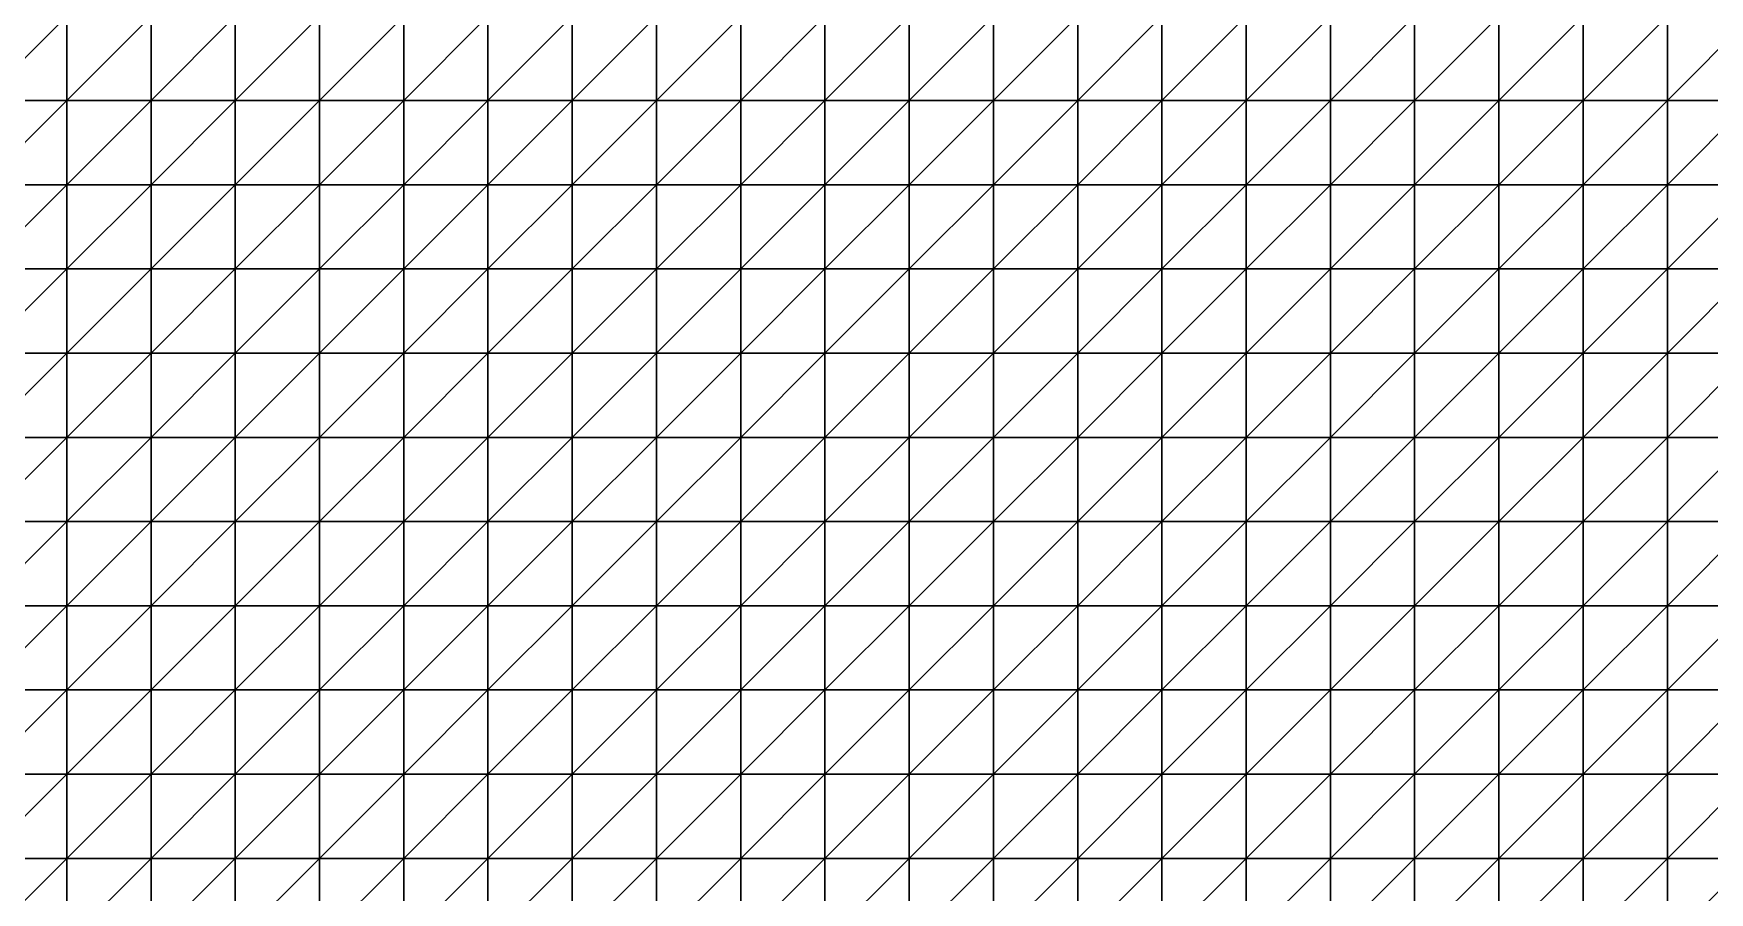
# Model space of a CAD drawing. Header units: metres. Extents: x 351000 to 353000, y 7455000 to 7457000.
# Drawn here: x 351490.1 to 351987.5, y 7456489.9 to 7456744.9 of the extents above; entities that cross this region are included whole.
import ezdxf

# ---------------------------------------------------------------- set-up
doc = ezdxf.new("R2010")
doc.units = ezdxf.units.M

msp = doc.modelspace()

# ---------------------------------------------------------------- linework, layer by layer
at = {"layer": 'BASE_OF_LEACHED_CAP_BOLC'}
for points in [[(351475, 7456725, 1184.37), (351500, 7456725, 1185.07), (351500, 7456750, 1182.78)], [(351475, 7456725, 1184.37), (351500, 7456750, 1182.78), (351475, 7456750, 1183.01)], [(351500, 7456725, 1185.07), (351525, 7456725, 1185.3), (351525, 7456750, 1182.12)], [(351500, 7456725, 1185.07), (351525, 7456750, 1182.12), (351500, 7456750, 1182.78)], [(351525, 7456725, 1185.3), (351550, 7456725, 1185.13), (351550, 7456750, 1181.15)], [(351525, 7456725, 1185.3), (351550, 7456750, 1181.15), (351525, 7456750, 1182.12)], [(351550, 7456725, 1185.13), (351575, 7456725, 1184.68), (351575, 7456750, 1180.03)], [(351550, 7456725, 1185.13), (351575, 7456750, 1180.03), (351550, 7456750, 1181.15)], [(351575, 7456725, 1184.68), (351600, 7456725, 1184.11), (351600, 7456750, 1178.96)], [(351575, 7456725, 1184.68), (351600, 7456750, 1178.96), (351575, 7456750, 1180.03)], [(351600, 7456725, 1184.11), (351625, 7456725, 1183.6), (351625, 7456750, 1178.11)], [(351600, 7456725, 1184.11), (351625, 7456750, 1178.11), (351600, 7456750, 1178.96)], [(351625, 7456725, 1183.6), (351650, 7456725, 1183.36), (351650, 7456750, 1177.69)], [(351625, 7456725, 1183.6), (351650, 7456750, 1177.69), (351625, 7456750, 1178.11)], [(351650, 7456725, 1183.36), (351675, 7456725, 1183.6), (351675, 7456750, 1177.92)], [(351650, 7456725, 1183.36), (351675, 7456750, 1177.92), (351650, 7456750, 1177.69)], [(351675, 7456725, 1183.6), (351700, 7456725, 1184.59), (351700, 7456750, 1179)], [(351675, 7456725, 1183.6), (351700, 7456750, 1179), (351675, 7456750, 1177.92)], [(351700, 7456725, 1184.59), (351725, 7456725, 1186.55), (351725, 7456750, 1181.16)], [(351700, 7456725, 1184.59), (351725, 7456750, 1181.16), (351700, 7456750, 1179)], [(351725, 7456725, 1186.55), (351750, 7456725, 1189.66), (351750, 7456750, 1184.53)], [(351725, 7456725, 1186.55), (351750, 7456750, 1184.53), (351725, 7456750, 1181.16)], [(351750, 7456725, 1189.66), (351775, 7456725, 1193.93), (351775, 7456750, 1189.11)], [(351750, 7456725, 1189.66), (351775, 7456750, 1189.11), (351750, 7456750, 1184.53)], [(351775, 7456725, 1193.93), (351800, 7456725, 1199.23), (351800, 7456750, 1194.73)], [(351775, 7456725, 1193.93), (351800, 7456750, 1194.73), (351775, 7456750, 1189.11)], [(351800, 7456725, 1199.23), (351825, 7456725, 1205.21), (351825, 7456750, 1201.03)], [(351800, 7456725, 1199.23), (351825, 7456750, 1201.03), (351800, 7456750, 1194.73)], [(351825, 7456725, 1205.21), (351850, 7456725, 1208.87), (351850, 7456750, 1205.91)], [(351825, 7456725, 1205.21), (351850, 7456750, 1205.91), (351825, 7456750, 1201.03)], [(351850, 7456725, 1208.87), (351875, 7456725, 1212.04), (351875, 7456750, 1207.91)], [(351850, 7456725, 1208.87), (351875, 7456750, 1207.91), (351850, 7456750, 1205.91)], [(351875, 7456725, 1212.04), (351900, 7456725, 1215.45), (351900, 7456750, 1210.65)], [(351875, 7456725, 1212.04), (351900, 7456750, 1210.65), (351875, 7456750, 1207.91)], [(351900, 7456725, 1215.45), (351925, 7456725, 1219.26), (351925, 7456750, 1214.38)], [(351900, 7456725, 1215.45), (351925, 7456750, 1214.38), (351900, 7456750, 1210.65)], [(351925, 7456725, 1219.26), (351950, 7456725, 1223.57), (351950, 7456750, 1219.06)], [(351925, 7456725, 1219.26), (351950, 7456750, 1219.06), (351925, 7456750, 1214.38)], [(351950, 7456725, 1223.57), (351975, 7456725, 1228.28), (351975, 7456750, 1224.26)], [(351950, 7456725, 1223.57), (351975, 7456750, 1224.26), (351950, 7456750, 1219.06)], [(351975, 7456725, 1228.28), (352000, 7456725, 1230.98), (352000, 7456750, 1225.9)], [(351975, 7456725, 1228.28), (352000, 7456750, 1225.9), (351975, 7456750, 1224.26)], [(351475, 7456700, 1187.29), (351500, 7456700, 1188.77), (351500, 7456725, 1185.07)], [(351475, 7456700, 1187.29), (351500, 7456725, 1185.07), (351475, 7456725, 1184.37)], [(351500, 7456700, 1188.77), (351525, 7456700, 1189.72), (351525, 7456725, 1185.3)], [(351500, 7456700, 1188.77), (351525, 7456725, 1185.3), (351500, 7456725, 1185.07)], [(351525, 7456700, 1189.72), (351550, 7456700, 1190.21), (351550, 7456725, 1185.13)], [(351525, 7456700, 1189.72), (351550, 7456725, 1185.13), (351525, 7456725, 1185.3)], [(351550, 7456700, 1190.21), (351575, 7456700, 1190.33), (351575, 7456725, 1184.68)], [(351550, 7456700, 1190.21), (351575, 7456725, 1184.68), (351550, 7456725, 1185.13)], [(351575, 7456700, 1190.33), (351600, 7456700, 1190.21), (351600, 7456725, 1184.11)], [(351575, 7456700, 1190.33), (351600, 7456725, 1184.11), (351575, 7456725, 1184.68)], [(351600, 7456700, 1190.21), (351625, 7456700, 1190), (351625, 7456725, 1183.6)], [(351600, 7456700, 1190.21), (351625, 7456725, 1183.6), (351600, 7456725, 1184.11)], [(351625, 7456700, 1190), (351650, 7456700, 1189.91), (351650, 7456725, 1183.36)], [(351625, 7456700, 1190), (351650, 7456725, 1183.36), (351625, 7456725, 1183.6)], [(351650, 7456700, 1189.91), (351675, 7456700, 1190.17), (351675, 7456725, 1183.6)], [(351650, 7456700, 1189.91), (351675, 7456725, 1183.6), (351650, 7456725, 1183.36)], [(351675, 7456700, 1190.17), (351700, 7456700, 1191.03), (351700, 7456725, 1184.59)], [(351675, 7456700, 1190.17), (351700, 7456725, 1184.59), (351675, 7456725, 1183.6)], [(351700, 7456700, 1191.03), (351725, 7456700, 1192.76), (351725, 7456725, 1186.55)], [(351700, 7456700, 1191.03), (351725, 7456725, 1186.55), (351700, 7456725, 1184.59)], [(351725, 7456700, 1192.76), (351750, 7456700, 1195.53), (351750, 7456725, 1189.66)], [(351725, 7456700, 1192.76), (351750, 7456725, 1189.66), (351725, 7456725, 1186.55)], [(351750, 7456700, 1195.53), (351775, 7456700, 1199.41), (351775, 7456725, 1193.93)], [(351750, 7456700, 1195.53), (351775, 7456725, 1193.93), (351750, 7456725, 1189.66)], [(351775, 7456700, 1199.41), (351800, 7456700, 1204.27), (351800, 7456725, 1199.23)], [(351775, 7456700, 1199.41), (351800, 7456725, 1199.23), (351775, 7456725, 1193.93)], [(351800, 7456700, 1204.27), (351825, 7456700, 1209.83), (351825, 7456725, 1205.21)], [(351800, 7456700, 1204.27), (351825, 7456725, 1205.21), (351800, 7456725, 1199.23)], [(351825, 7456700, 1209.83), (351850, 7456700, 1213.62), (351850, 7456725, 1208.87)], [(351825, 7456700, 1209.83), (351850, 7456725, 1208.87), (351825, 7456725, 1205.21)], [(351850, 7456700, 1213.62), (351875, 7456700, 1217.58), (351875, 7456725, 1212.04)], [(351850, 7456700, 1213.62), (351875, 7456725, 1212.04), (351850, 7456725, 1208.87)], [(351875, 7456700, 1217.58), (351900, 7456700, 1221.41), (351900, 7456725, 1215.45)], [(351875, 7456700, 1217.58), (351900, 7456725, 1215.45), (351875, 7456725, 1212.04)], [(351900, 7456700, 1221.41), (351925, 7456700, 1225.03), (351925, 7456725, 1219.26)], [(351900, 7456700, 1221.41), (351925, 7456725, 1219.26), (351900, 7456725, 1215.45)], [(351925, 7456700, 1225.03), (351950, 7456700, 1228.58), (351950, 7456725, 1223.57)], [(351925, 7456700, 1225.03), (351950, 7456725, 1223.57), (351925, 7456725, 1219.26)], [(351950, 7456700, 1228.58), (351975, 7456700, 1232.18), (351975, 7456725, 1228.28)], [(351950, 7456700, 1228.58), (351975, 7456725, 1228.28), (351950, 7456725, 1223.57)], [(351975, 7456700, 1232.18), (352000, 7456700, 1235.77), (352000, 7456725, 1230.98)], [(351975, 7456700, 1232.18), (352000, 7456725, 1230.98), (351975, 7456725, 1228.28)], [(351475, 7456675, 1191.14), (351500, 7456675, 1193.1), (351500, 7456700, 1188.77)], [(351475, 7456675, 1191.14), (351500, 7456700, 1188.77), (351475, 7456700, 1187.29)], [(351500, 7456675, 1193.1), (351525, 7456675, 1194.56), (351525, 7456700, 1189.72)], [(351500, 7456675, 1193.1), (351525, 7456700, 1189.72), (351500, 7456700, 1188.77)], [(351525, 7456675, 1194.56), (351550, 7456675, 1195.56), (351550, 7456700, 1190.21)], [(351525, 7456675, 1194.56), (351550, 7456700, 1190.21), (351525, 7456700, 1189.72)], [(351550, 7456675, 1195.56), (351575, 7456675, 1196.18), (351575, 7456700, 1190.33)], [(351550, 7456675, 1195.56), (351575, 7456700, 1190.33), (351550, 7456700, 1190.21)], [(351575, 7456675, 1196.18), (351600, 7456675, 1196.51), (351600, 7456700, 1190.21)], [(351575, 7456675, 1196.18), (351600, 7456700, 1190.21), (351575, 7456700, 1190.33)], [(351600, 7456675, 1196.51), (351625, 7456675, 1196.69), (351625, 7456700, 1190)], [(351600, 7456675, 1196.51), (351625, 7456700, 1190), (351600, 7456700, 1190.21)], [(351625, 7456675, 1196.69), (351650, 7456675, 1196.87), (351650, 7456700, 1189.91)], [(351625, 7456675, 1196.69), (351650, 7456700, 1189.91), (351625, 7456700, 1190)], [(351650, 7456675, 1196.87), (351675, 7456675, 1197.26), (351675, 7456700, 1190.17)], [(351650, 7456675, 1196.87), (351675, 7456700, 1190.17), (351650, 7456700, 1189.91)], [(351675, 7456675, 1197.26), (351700, 7456675, 1198.13), (351700, 7456700, 1191.03)], [(351675, 7456675, 1197.26), (351700, 7456700, 1191.03), (351675, 7456700, 1190.17)], [(351700, 7456675, 1198.13), (351725, 7456675, 1199.71), (351725, 7456700, 1192.76)], [(351700, 7456675, 1198.13), (351725, 7456700, 1192.76), (351700, 7456700, 1191.03)], [(351725, 7456675, 1199.71), (351750, 7456675, 1202.21), (351750, 7456700, 1195.53)], [(351725, 7456675, 1199.71), (351750, 7456700, 1195.53), (351725, 7456700, 1192.76)], [(351750, 7456675, 1202.21), (351775, 7456675, 1205.7), (351775, 7456700, 1199.41)], [(351750, 7456675, 1202.21), (351775, 7456700, 1199.41), (351750, 7456700, 1195.53)], [(351775, 7456675, 1205.7), (351800, 7456675, 1210.1), (351800, 7456700, 1204.27)], [(351775, 7456675, 1205.7), (351800, 7456700, 1204.27), (351775, 7456700, 1199.41)], [(351800, 7456675, 1210.1), (351825, 7456675, 1215.17), (351825, 7456700, 1209.83)], [(351800, 7456675, 1210.1), (351825, 7456700, 1209.83), (351800, 7456700, 1204.27)], [(351825, 7456675, 1215.17), (351850, 7456675, 1219.17), (351850, 7456700, 1213.62)], [(351825, 7456675, 1215.17), (351850, 7456700, 1213.62), (351825, 7456700, 1209.83)], [(351850, 7456675, 1219.17), (351875, 7456675, 1223.22), (351875, 7456700, 1217.58)], [(351850, 7456675, 1219.17), (351875, 7456700, 1217.58), (351850, 7456700, 1213.62)], [(351875, 7456675, 1223.22), (351900, 7456675, 1227.06), (351900, 7456700, 1221.41)], [(351875, 7456675, 1223.22), (351900, 7456700, 1221.41), (351875, 7456700, 1217.58)], [(351900, 7456675, 1227.06), (351925, 7456675, 1230.39), (351925, 7456700, 1225.03)], [(351900, 7456675, 1227.06), (351925, 7456700, 1225.03), (351900, 7456700, 1221.41)], [(351925, 7456675, 1230.39), (351950, 7456675, 1233.2), (351950, 7456700, 1228.58)], [(351925, 7456675, 1230.39), (351950, 7456700, 1228.58), (351925, 7456700, 1225.03)], [(351950, 7456675, 1233.2), (351975, 7456675, 1235.7), (351975, 7456700, 1232.18)], [(351950, 7456675, 1233.2), (351975, 7456700, 1232.18), (351950, 7456700, 1228.58)], [(351975, 7456675, 1235.7), (352000, 7456675, 1238.1), (352000, 7456700, 1235.77)], [(351975, 7456675, 1235.7), (352000, 7456700, 1235.77), (351975, 7456700, 1232.18)], [(351475, 7456650, 1195.16), (351500, 7456650, 1197.33), (351500, 7456675, 1193.1)], [(351475, 7456650, 1195.16), (351500, 7456675, 1193.1), (351475, 7456675, 1191.14)], [(351500, 7456650, 1197.33), (351525, 7456650, 1199.09), (351525, 7456675, 1194.56)], [(351500, 7456650, 1197.33), (351525, 7456675, 1194.56), (351500, 7456675, 1193.1)], [(351525, 7456650, 1199.09), (351550, 7456650, 1200.51), (351550, 7456675, 1195.56)], [(351525, 7456650, 1199.09), (351550, 7456675, 1195.56), (351525, 7456675, 1194.56)], [(351550, 7456650, 1200.51), (351575, 7456650, 1201.63), (351575, 7456675, 1196.18)], [(351550, 7456650, 1200.51), (351575, 7456675, 1196.18), (351550, 7456675, 1195.56)], [(351575, 7456650, 1201.63), (351600, 7456650, 1202.52), (351600, 7456675, 1196.51)], [(351575, 7456650, 1201.63), (351600, 7456675, 1196.51), (351575, 7456675, 1196.18)], [(351600, 7456650, 1202.52), (351625, 7456650, 1203.24), (351625, 7456675, 1196.69)], [(351600, 7456650, 1202.52), (351625, 7456675, 1196.69), (351600, 7456675, 1196.51)], [(351625, 7456650, 1203.24), (351650, 7456650, 1203.91), (351650, 7456675, 1196.87)], [(351625, 7456650, 1203.24), (351650, 7456675, 1196.87), (351625, 7456675, 1196.69)], [(351650, 7456650, 1203.91), (351675, 7456650, 1204.68), (351675, 7456675, 1197.26)], [(351650, 7456650, 1203.91), (351675, 7456675, 1197.26), (351650, 7456675, 1196.87)], [(351675, 7456650, 1204.68), (351700, 7456650, 1205.76), (351700, 7456675, 1198.13)], [(351675, 7456650, 1204.68), (351700, 7456675, 1198.13), (351675, 7456675, 1197.26)], [(351700, 7456650, 1205.76), (351725, 7456650, 1207.38), (351725, 7456675, 1199.71)], [(351700, 7456650, 1205.76), (351725, 7456675, 1199.71), (351700, 7456675, 1198.13)], [(351725, 7456650, 1207.38), (351750, 7456650, 1209.73), (351750, 7456675, 1202.21)], [(351725, 7456650, 1207.38), (351750, 7456675, 1202.21), (351725, 7456675, 1199.71)], [(351750, 7456650, 1209.73), (351775, 7456650, 1212.89), (351775, 7456675, 1205.7)], [(351750, 7456650, 1209.73), (351775, 7456675, 1205.7), (351750, 7456675, 1202.21)], [(351775, 7456650, 1212.89), (351800, 7456650, 1216.81), (351800, 7456675, 1210.1)], [(351775, 7456650, 1212.89), (351800, 7456675, 1210.1), (351775, 7456675, 1205.7)], [(351800, 7456650, 1216.81), (351825, 7456650, 1221.32), (351825, 7456675, 1215.17)], [(351800, 7456650, 1216.81), (351825, 7456675, 1215.17), (351800, 7456675, 1210.1)], [(351825, 7456650, 1221.32), (351850, 7456650, 1224.84), (351850, 7456675, 1219.17)], [(351825, 7456650, 1221.32), (351850, 7456675, 1219.17), (351825, 7456675, 1215.17)], [(351850, 7456650, 1224.84), (351875, 7456650, 1228.18), (351875, 7456675, 1223.22)], [(351850, 7456650, 1224.84), (351875, 7456675, 1223.22), (351850, 7456675, 1219.17)], [(351875, 7456650, 1228.18), (351900, 7456650, 1231.61), (351900, 7456675, 1227.06)], [(351875, 7456650, 1228.18), (351900, 7456675, 1227.06), (351875, 7456675, 1223.22)], [(351900, 7456650, 1231.61), (351925, 7456650, 1234.64), (351925, 7456675, 1230.39)], [(351900, 7456650, 1231.61), (351925, 7456675, 1230.39), (351900, 7456675, 1227.06)], [(351925, 7456650, 1234.64), (351950, 7456650, 1237.04), (351950, 7456675, 1233.2)], [(351925, 7456650, 1234.64), (351950, 7456675, 1233.2), (351925, 7456675, 1230.39)], [(351950, 7456650, 1237.04), (351975, 7456650, 1238.89), (351975, 7456675, 1235.7)], [(351950, 7456650, 1237.04), (351975, 7456675, 1235.7), (351950, 7456675, 1233.2)], [(351975, 7456650, 1238.89), (352000, 7456650, 1240.46), (352000, 7456675, 1238.1)], [(351975, 7456650, 1238.89), (352000, 7456675, 1238.1), (351975, 7456675, 1235.7)], [(351475, 7456625, 1198.73), (351500, 7456625, 1200.88), (351500, 7456650, 1197.33)], [(351475, 7456625, 1198.73), (351500, 7456650, 1197.33), (351475, 7456650, 1195.16)], [(351500, 7456625, 1200.88), (351525, 7456625, 1202.83), (351525, 7456650, 1199.09)], [(351500, 7456625, 1200.88), (351525, 7456650, 1199.09), (351500, 7456650, 1197.33)], [(351525, 7456625, 1202.83), (351550, 7456625, 1204.64), (351550, 7456650, 1200.51)], [(351525, 7456625, 1202.83), (351550, 7456650, 1200.51), (351525, 7456650, 1199.09)], [(351550, 7456625, 1204.64), (351575, 7456625, 1206.36), (351575, 7456650, 1201.63)], [(351550, 7456625, 1204.64), (351575, 7456650, 1201.63), (351550, 7456650, 1200.51)], [(351575, 7456625, 1206.36), (351600, 7456625, 1207.97), (351600, 7456650, 1202.52)], [(351575, 7456625, 1206.36), (351600, 7456650, 1202.52), (351575, 7456650, 1201.63)], [(351600, 7456625, 1207.97), (351625, 7456625, 1209.47), (351625, 7456650, 1203.24)], [(351600, 7456625, 1207.97), (351625, 7456650, 1203.24), (351600, 7456650, 1202.52)], [(351625, 7456625, 1209.47), (351650, 7456625, 1210.88), (351650, 7456650, 1203.91)], [(351625, 7456625, 1209.47), (351650, 7456650, 1203.91), (351625, 7456650, 1203.24)], [(351650, 7456625, 1210.88), (351675, 7456625, 1212.28), (351675, 7456650, 1204.68)], [(351650, 7456625, 1210.88), (351675, 7456650, 1204.68), (351650, 7456650, 1203.91)], [(351675, 7456625, 1212.28), (351700, 7456625, 1213.81), (351700, 7456650, 1205.76)], [(351675, 7456625, 1212.28), (351700, 7456650, 1205.76), (351675, 7456650, 1204.68)], [(351700, 7456625, 1213.81), (351725, 7456625, 1215.65), (351725, 7456650, 1207.38)], [(351700, 7456625, 1213.81), (351725, 7456650, 1207.38), (351700, 7456650, 1205.76)], [(351725, 7456625, 1215.65), (351750, 7456625, 1217.96), (351750, 7456650, 1209.73)], [(351725, 7456625, 1215.65), (351750, 7456650, 1209.73), (351725, 7456650, 1207.38)], [(351750, 7456625, 1217.96), (351775, 7456625, 1220.83), (351775, 7456650, 1212.89)], [(351750, 7456625, 1217.96), (351775, 7456650, 1212.89), (351750, 7456650, 1209.73)], [(351775, 7456625, 1220.83), (351800, 7456625, 1224.24), (351800, 7456650, 1216.81)], [(351775, 7456625, 1220.83), (351800, 7456650, 1216.81), (351775, 7456650, 1212.89)], [(351800, 7456625, 1224.24), (351825, 7456625, 1228.08), (351825, 7456650, 1221.32)], [(351800, 7456625, 1224.24), (351825, 7456650, 1221.32), (351800, 7456650, 1216.81)], [(351825, 7456625, 1228.08), (351850, 7456625, 1230.44), (351850, 7456650, 1224.84)], [(351825, 7456625, 1228.08), (351850, 7456650, 1224.84), (351825, 7456650, 1221.32)], [(351850, 7456625, 1230.44), (351875, 7456625, 1232.49), (351875, 7456650, 1228.18)], [(351850, 7456625, 1230.44), (351875, 7456650, 1228.18), (351850, 7456650, 1224.84)], [(351875, 7456625, 1232.49), (351900, 7456625, 1235.11), (351900, 7456650, 1231.61)], [(351875, 7456625, 1232.49), (351900, 7456650, 1231.61), (351875, 7456650, 1228.18)], [(351900, 7456625, 1235.11), (351925, 7456625, 1237.82), (351925, 7456650, 1234.64)], [(351900, 7456625, 1235.11), (351925, 7456650, 1234.64), (351900, 7456650, 1231.61)], [(351925, 7456625, 1237.82), (351950, 7456625, 1240.18), (351950, 7456650, 1237.04)], [(351925, 7456625, 1237.82), (351950, 7456650, 1237.04), (351925, 7456650, 1234.64)], [(351950, 7456625, 1240.18), (351975, 7456625, 1241.98), (351975, 7456650, 1238.89)], [(351950, 7456625, 1240.18), (351975, 7456650, 1238.89), (351950, 7456650, 1237.04)], [(351975, 7456625, 1241.98), (352000, 7456625, 1243.27), (352000, 7456650, 1240.46)], [(351975, 7456625, 1241.98), (352000, 7456650, 1240.46), (351975, 7456650, 1238.89)], [(351475, 7456600, 1201.46), (351500, 7456600, 1203.48), (351500, 7456625, 1200.88)], [(351475, 7456600, 1201.46), (351500, 7456625, 1200.88), (351475, 7456625, 1198.73)], [(351500, 7456600, 1203.48), (351525, 7456600, 1205.59), (351525, 7456625, 1202.83)], [(351500, 7456600, 1203.48), (351525, 7456625, 1202.83), (351500, 7456625, 1200.88)], [(351525, 7456600, 1205.59), (351550, 7456600, 1207.87), (351550, 7456625, 1204.64)], [(351525, 7456600, 1205.59), (351550, 7456625, 1204.64), (351525, 7456625, 1202.83)], [(351550, 7456600, 1207.87), (351575, 7456600, 1210.32), (351575, 7456625, 1206.36)], [(351550, 7456600, 1207.87), (351575, 7456625, 1206.36), (351550, 7456625, 1204.64)], [(351575, 7456600, 1210.32), (351600, 7456600, 1212.84), (351600, 7456625, 1207.97)], [(351575, 7456600, 1210.32), (351600, 7456625, 1207.97), (351575, 7456625, 1206.36)], [(351600, 7456600, 1212.84), (351625, 7456600, 1215.33), (351625, 7456625, 1209.47)], [(351600, 7456600, 1212.84), (351625, 7456625, 1209.47), (351600, 7456625, 1207.97)], [(351625, 7456600, 1215.33), (351650, 7456600, 1217.7), (351650, 7456625, 1210.88)], [(351625, 7456600, 1215.33), (351650, 7456625, 1210.88), (351625, 7456625, 1209.47)], [(351650, 7456600, 1217.7), (351675, 7456600, 1219.92), (351675, 7456625, 1212.28)], [(351650, 7456600, 1217.7), (351675, 7456625, 1212.28), (351650, 7456625, 1210.88)], [(351675, 7456600, 1219.92), (351700, 7456600, 1222.06), (351700, 7456625, 1213.81)], [(351675, 7456600, 1219.92), (351700, 7456625, 1213.81), (351675, 7456625, 1212.28)], [(351700, 7456600, 1222.06), (351725, 7456600, 1224.22), (351725, 7456625, 1215.65)], [(351700, 7456600, 1222.06), (351725, 7456625, 1215.65), (351700, 7456625, 1213.81)], [(351725, 7456600, 1224.22), (351750, 7456600, 1226.54), (351750, 7456625, 1217.96)], [(351725, 7456600, 1224.22), (351750, 7456625, 1217.96), (351725, 7456625, 1215.65)], [(351750, 7456600, 1226.54), (351775, 7456600, 1229.1), (351775, 7456625, 1220.83)], [(351750, 7456600, 1226.54), (351775, 7456625, 1220.83), (351750, 7456625, 1217.96)], [(351775, 7456600, 1229.1), (351800, 7456600, 1231.93), (351800, 7456625, 1224.24)], [(351775, 7456600, 1229.1), (351800, 7456625, 1224.24), (351775, 7456625, 1220.83)], [(351800, 7456600, 1231.93), (351825, 7456600, 1234.94), (351825, 7456625, 1228.08)], [(351800, 7456600, 1231.93), (351825, 7456625, 1228.08), (351800, 7456625, 1224.24)], [(351825, 7456600, 1234.94), (351850, 7456600, 1236.14), (351850, 7456625, 1230.44)], [(351825, 7456600, 1234.94), (351850, 7456625, 1230.44), (351825, 7456625, 1228.08)], [(351850, 7456600, 1236.14), (351875, 7456600, 1236.66), (351875, 7456625, 1232.49)], [(351850, 7456600, 1236.14), (351875, 7456625, 1232.49), (351850, 7456625, 1230.44)], [(351875, 7456600, 1236.66), (351900, 7456600, 1238.2), (351900, 7456625, 1235.11)], [(351875, 7456600, 1236.66), (351900, 7456625, 1235.11), (351875, 7456625, 1232.49)], [(351900, 7456600, 1238.2), (351925, 7456600, 1240.46), (351925, 7456625, 1237.82)], [(351900, 7456600, 1238.2), (351925, 7456625, 1237.82), (351900, 7456625, 1235.11)], [(351925, 7456600, 1240.46), (351950, 7456600, 1242.93), (351950, 7456625, 1240.18)], [(351925, 7456600, 1240.46), (351950, 7456625, 1240.18), (351925, 7456625, 1237.82)], [(351950, 7456600, 1242.93), (351975, 7456600, 1245.08), (351975, 7456625, 1241.98)], [(351950, 7456600, 1242.93), (351975, 7456625, 1241.98), (351950, 7456625, 1240.18)], [(351975, 7456600, 1245.08), (352000, 7456600, 1246.61), (352000, 7456625, 1243.27)], [(351975, 7456600, 1245.08), (352000, 7456625, 1243.27), (351975, 7456625, 1241.98)], [(351475, 7456575, 1203.29), (351500, 7456575, 1205.19), (351500, 7456600, 1203.48)], [(351475, 7456575, 1203.29), (351500, 7456600, 1203.48), (351475, 7456600, 1201.46)], [(351500, 7456575, 1205.19), (351525, 7456575, 1207.51), (351525, 7456600, 1205.59)], [(351500, 7456575, 1205.19), (351525, 7456600, 1205.59), (351500, 7456600, 1203.48)], [(351525, 7456575, 1207.51), (351550, 7456575, 1210.35), (351550, 7456600, 1207.87)], [(351525, 7456575, 1207.51), (351550, 7456600, 1207.87), (351525, 7456600, 1205.59)], [(351550, 7456575, 1210.35), (351575, 7456575, 1213.64), (351575, 7456600, 1210.32)], [(351550, 7456575, 1210.35), (351575, 7456600, 1210.32), (351550, 7456600, 1207.87)], [(351575, 7456575, 1213.64), (351600, 7456575, 1217.2), (351600, 7456600, 1212.84)], [(351575, 7456575, 1213.64), (351600, 7456600, 1212.84), (351575, 7456600, 1210.32)], [(351600, 7456575, 1217.2), (351625, 7456575, 1220.8), (351625, 7456600, 1215.33)], [(351600, 7456575, 1217.2), (351625, 7456600, 1215.33), (351600, 7456600, 1212.84)], [(351625, 7456575, 1220.8), (351650, 7456575, 1224.23), (351650, 7456600, 1217.7)], [(351625, 7456575, 1220.8), (351650, 7456600, 1217.7), (351625, 7456600, 1215.33)], [(351650, 7456575, 1224.23), (351675, 7456575, 1227.34), (351675, 7456600, 1219.92)], [(351650, 7456575, 1224.23), (351675, 7456600, 1219.92), (351650, 7456600, 1217.7)], [(351675, 7456575, 1227.34), (351700, 7456575, 1230.11), (351700, 7456600, 1222.06)], [(351675, 7456575, 1227.34), (351700, 7456600, 1222.06), (351675, 7456600, 1219.92)], [(351700, 7456575, 1230.11), (351725, 7456575, 1232.59), (351725, 7456600, 1224.22)], [(351700, 7456575, 1230.11), (351725, 7456600, 1224.22), (351700, 7456600, 1222.06)], [(351725, 7456575, 1232.59), (351750, 7456575, 1234.86), (351750, 7456600, 1226.54)], [(351725, 7456575, 1232.59), (351750, 7456600, 1226.54), (351725, 7456600, 1224.22)], [(351750, 7456575, 1234.86), (351775, 7456575, 1237.04), (351775, 7456600, 1229.1)], [(351750, 7456575, 1234.86), (351775, 7456600, 1229.1), (351750, 7456600, 1226.54)], [(351775, 7456575, 1237.04), (351800, 7456575, 1239.16), (351800, 7456600, 1231.93)], [(351775, 7456575, 1237.04), (351800, 7456600, 1231.93), (351775, 7456600, 1229.1)], [(351800, 7456575, 1239.16), (351825, 7456575, 1241.21), (351825, 7456600, 1234.94)], [(351800, 7456575, 1239.16), (351825, 7456600, 1234.94), (351800, 7456600, 1231.93)], [(351825, 7456575, 1241.21), (351850, 7456575, 1242.08), (351850, 7456600, 1236.14)], [(351825, 7456575, 1241.21), (351850, 7456600, 1236.14), (351825, 7456600, 1234.94)], [(351850, 7456575, 1242.08), (351875, 7456575, 1241.24), (351875, 7456600, 1236.66)], [(351850, 7456575, 1242.08), (351875, 7456600, 1236.66), (351850, 7456600, 1236.14)], [(351875, 7456575, 1241.24), (351900, 7456575, 1241.59), (351900, 7456600, 1238.2)], [(351875, 7456575, 1241.24), (351900, 7456600, 1238.2), (351875, 7456600, 1236.66)], [(351900, 7456575, 1241.59), (351925, 7456575, 1243.2), (351925, 7456600, 1240.46)], [(351900, 7456575, 1241.59), (351925, 7456600, 1240.46), (351900, 7456600, 1238.2)], [(351925, 7456575, 1243.2), (351950, 7456575, 1245.62), (351950, 7456600, 1242.93)], [(351925, 7456575, 1243.2), (351950, 7456600, 1242.93), (351925, 7456600, 1240.46)], [(351950, 7456575, 1245.62), (351975, 7456575, 1248.17), (351975, 7456600, 1245.08)], [(351950, 7456575, 1245.62), (351975, 7456600, 1245.08), (351950, 7456600, 1242.93)], [(351975, 7456575, 1248.17), (352000, 7456575, 1250.16), (352000, 7456600, 1246.61)], [(351975, 7456575, 1248.17), (352000, 7456600, 1246.61), (351975, 7456600, 1245.08)], [(351475, 7456550, 1204.41), (351500, 7456550, 1206.25), (351500, 7456575, 1205.19)], [(351475, 7456550, 1204.41), (351500, 7456575, 1205.19), (351475, 7456575, 1203.29)], [(351500, 7456550, 1206.25), (351525, 7456550, 1208.86), (351525, 7456575, 1207.51)], [(351500, 7456550, 1206.25), (351525, 7456575, 1207.51), (351500, 7456575, 1205.19)], [(351525, 7456550, 1208.86), (351550, 7456550, 1212.32), (351550, 7456575, 1210.35)], [(351525, 7456550, 1208.86), (351550, 7456575, 1210.35), (351525, 7456575, 1207.51)], [(351550, 7456550, 1212.32), (351575, 7456550, 1216.5), (351575, 7456575, 1213.64)], [(351550, 7456550, 1212.32), (351575, 7456575, 1213.64), (351550, 7456575, 1210.35)], [(351575, 7456550, 1216.5), (351600, 7456550, 1221.1), (351600, 7456575, 1217.2)], [(351575, 7456550, 1216.5), (351600, 7456575, 1217.2), (351575, 7456575, 1213.64)], [(351600, 7456550, 1221.1), (351625, 7456550, 1225.78), (351625, 7456575, 1220.8)], [(351600, 7456550, 1221.1), (351625, 7456575, 1220.8), (351600, 7456575, 1217.2)], [(351625, 7456550, 1225.78), (351650, 7456550, 1230.19), (351650, 7456575, 1224.23)], [(351625, 7456550, 1225.78), (351650, 7456575, 1224.23), (351625, 7456575, 1220.8)], [(351650, 7456550, 1230.19), (351675, 7456550, 1234.09), (351675, 7456575, 1227.34)], [(351650, 7456550, 1230.19), (351675, 7456575, 1227.34), (351650, 7456575, 1224.23)], [(351675, 7456550, 1234.09), (351700, 7456550, 1237.37), (351700, 7456575, 1230.11)], [(351675, 7456550, 1234.09), (351700, 7456575, 1230.11), (351675, 7456575, 1227.34)], [(351700, 7456550, 1237.37), (351725, 7456550, 1240.03), (351725, 7456575, 1232.59)], [(351700, 7456550, 1237.37), (351725, 7456575, 1232.59), (351700, 7456575, 1230.11)], [(351725, 7456550, 1240.03), (351750, 7456550, 1242.14), (351750, 7456575, 1234.86)], [(351725, 7456550, 1240.03), (351750, 7456575, 1234.86), (351725, 7456575, 1232.59)], [(351750, 7456550, 1242.14), (351775, 7456550, 1243.8), (351775, 7456575, 1237.04)], [(351750, 7456550, 1242.14), (351775, 7456575, 1237.04), (351750, 7456575, 1234.86)], [(351775, 7456550, 1243.8), (351800, 7456550, 1245.1), (351800, 7456575, 1239.16)], [(351775, 7456550, 1243.8), (351800, 7456575, 1239.16), (351775, 7456575, 1237.04)], [(351800, 7456550, 1245.1), (351825, 7456550, 1246.11), (351825, 7456575, 1241.21)], [(351800, 7456550, 1245.1), (351825, 7456575, 1241.21), (351800, 7456575, 1239.16)], [(351825, 7456550, 1246.11), (351850, 7456550, 1246.86), (351850, 7456575, 1242.08)], [(351825, 7456550, 1246.11), (351850, 7456575, 1242.08), (351825, 7456575, 1241.21)], [(351850, 7456550, 1246.86), (351875, 7456550, 1246.32), (351875, 7456575, 1241.24)], [(351850, 7456550, 1246.86), (351875, 7456575, 1241.24), (351850, 7456575, 1242.08)], [(351875, 7456550, 1246.32), (351900, 7456550, 1245.64), (351900, 7456575, 1241.59)], [(351875, 7456550, 1246.32), (351900, 7456575, 1241.59), (351875, 7456575, 1241.24)], [(351900, 7456550, 1245.64), (351925, 7456550, 1246.41), (351925, 7456575, 1243.2)], [(351900, 7456550, 1245.64), (351925, 7456575, 1243.2), (351900, 7456575, 1241.59)], [(351925, 7456550, 1246.41), (351950, 7456550, 1248.31), (351950, 7456575, 1245.62)], [(351925, 7456550, 1246.41), (351950, 7456575, 1245.62), (351925, 7456575, 1243.2)], [(351950, 7456550, 1248.31), (351975, 7456550, 1248.51), (351975, 7456575, 1248.17)], [(351950, 7456550, 1248.31), (351975, 7456575, 1248.17), (351950, 7456575, 1245.62)], [(351975, 7456550, 1248.51), (352000, 7456550, 1248.51), (352000, 7456575, 1250.16)], [(351975, 7456550, 1248.51), (352000, 7456575, 1250.16), (351975, 7456575, 1248.17)], [(351475, 7456525, 1205.13), (351500, 7456525, 1206.99), (351500, 7456550, 1206.25)], [(351475, 7456525, 1205.13), (351500, 7456550, 1206.25), (351475, 7456550, 1204.41)], [(351500, 7456525, 1206.99), (351525, 7456525, 1209.93), (351525, 7456550, 1208.86)], [(351500, 7456525, 1206.99), (351525, 7456550, 1208.86), (351500, 7456550, 1206.25)], [(351525, 7456525, 1209.93), (351550, 7456525, 1213.99), (351550, 7456550, 1212.32)], [(351525, 7456525, 1209.93), (351550, 7456550, 1212.32), (351525, 7456550, 1208.86)], [(351550, 7456525, 1213.99), (351575, 7456525, 1218.96), (351575, 7456550, 1216.5)], [(351550, 7456525, 1213.99), (351575, 7456550, 1216.5), (351550, 7456550, 1212.32)], [(351575, 7456525, 1218.96), (351600, 7456525, 1224.46), (351600, 7456550, 1221.1)], [(351575, 7456525, 1218.96), (351600, 7456550, 1221.1), (351575, 7456550, 1216.5)], [(351600, 7456525, 1224.46), (351625, 7456525, 1230), (351625, 7456550, 1225.78)], [(351600, 7456525, 1224.46), (351625, 7456550, 1225.78), (351600, 7456550, 1221.1)], [(351625, 7456525, 1230), (351650, 7456525, 1235.14), (351650, 7456550, 1230.19)], [(351625, 7456525, 1230), (351650, 7456550, 1230.19), (351625, 7456550, 1225.78)], [(351650, 7456525, 1235.14), (351675, 7456525, 1239.58), (351675, 7456550, 1234.09)], [(351650, 7456525, 1235.14), (351675, 7456550, 1234.09), (351650, 7456550, 1230.19)], [(351675, 7456525, 1239.58), (351700, 7456525, 1243.14), (351700, 7456550, 1237.37)], [(351675, 7456525, 1239.58), (351700, 7456550, 1237.37), (351675, 7456550, 1234.09)], [(351700, 7456525, 1243.14), (351725, 7456525, 1245.77), (351725, 7456550, 1240.03)], [(351700, 7456525, 1243.14), (351725, 7456550, 1240.03), (351700, 7456550, 1237.37)], [(351725, 7456525, 1245.77), (351750, 7456525, 1247.55), (351750, 7456550, 1242.14)], [(351725, 7456525, 1245.77), (351750, 7456550, 1242.14), (351725, 7456550, 1240.03)], [(351750, 7456525, 1247.55), (351775, 7456525, 1248.58), (351775, 7456550, 1243.8)], [(351750, 7456525, 1247.55), (351775, 7456550, 1243.8), (351750, 7456550, 1242.14)], [(351775, 7456525, 1248.58), (351800, 7456525, 1249.03), (351800, 7456550, 1245.1)], [(351775, 7456525, 1248.58), (351800, 7456550, 1245.1), (351775, 7456550, 1243.8)], [(351800, 7456525, 1249.03), (351825, 7456525, 1249), (351825, 7456550, 1246.11)], [(351800, 7456525, 1249.03), (351825, 7456550, 1246.11), (351800, 7456550, 1245.1)], [(351825, 7456525, 1249), (351850, 7456525, 1248.61), (351850, 7456550, 1246.86)], [(351825, 7456525, 1249), (351850, 7456550, 1246.86), (351825, 7456550, 1246.11)], [(351850, 7456525, 1248.61), (351875, 7456525, 1248), (351875, 7456550, 1246.32)], [(351850, 7456525, 1248.61), (351875, 7456550, 1246.32), (351850, 7456550, 1246.86)], [(351875, 7456525, 1248), (351900, 7456525, 1247.3), (351900, 7456550, 1245.64)], [(351875, 7456525, 1248), (351900, 7456550, 1245.64), (351875, 7456550, 1246.32)], [(351900, 7456525, 1247.3), (351925, 7456525, 1246.68), (351925, 7456550, 1246.41)], [(351900, 7456525, 1247.3), (351925, 7456550, 1246.41), (351900, 7456550, 1245.64)], [(351925, 7456525, 1246.68), (351950, 7456525, 1246.22), (351950, 7456550, 1248.31)], [(351925, 7456525, 1246.68), (351950, 7456550, 1248.31), (351925, 7456550, 1246.41)], [(351950, 7456525, 1246.22), (351975, 7456525, 1245.85), (351975, 7456550, 1248.51)], [(351950, 7456525, 1246.22), (351975, 7456550, 1248.51), (351950, 7456550, 1248.31)], [(351975, 7456525, 1245.85), (352000, 7456525, 1245.46), (352000, 7456550, 1248.51)], [(351975, 7456525, 1245.85), (352000, 7456550, 1248.51), (351975, 7456550, 1248.51)], [(351475, 7456500, 1205.74), (351500, 7456500, 1207.63), (351500, 7456525, 1206.99)], [(351475, 7456500, 1205.74), (351500, 7456525, 1206.99), (351475, 7456525, 1205.13)], [(351500, 7456500, 1207.63), (351525, 7456500, 1210.84), (351525, 7456525, 1209.93)], [(351500, 7456500, 1207.63), (351525, 7456525, 1209.93), (351500, 7456525, 1206.99)], [(351525, 7456500, 1210.84), (351550, 7456500, 1215.37), (351550, 7456525, 1213.99)], [(351525, 7456500, 1210.84), (351550, 7456525, 1213.99), (351525, 7456525, 1209.93)], [(351550, 7456500, 1215.37), (351575, 7456500, 1220.93), (351575, 7456525, 1218.96)], [(351550, 7456500, 1215.37), (351575, 7456525, 1218.96), (351550, 7456525, 1213.99)], [(351575, 7456500, 1220.93), (351600, 7456500, 1227.02), (351600, 7456525, 1224.46)], [(351575, 7456500, 1220.93), (351600, 7456525, 1224.46), (351575, 7456525, 1218.96)], [(351600, 7456500, 1227.02), (351625, 7456500, 1233.08), (351625, 7456525, 1230)], [(351600, 7456500, 1227.02), (351625, 7456525, 1230), (351600, 7456525, 1224.46)], [(351625, 7456500, 1233.08), (351650, 7456500, 1238.59), (351650, 7456525, 1235.14)], [(351625, 7456500, 1233.08), (351650, 7456525, 1235.14), (351625, 7456525, 1230)], [(351650, 7456500, 1238.59), (351675, 7456500, 1243.2), (351675, 7456525, 1239.58)], [(351650, 7456500, 1238.59), (351675, 7456525, 1239.58), (351650, 7456525, 1235.14)], [(351675, 7456500, 1243.2), (351700, 7456500, 1246.73), (351700, 7456525, 1243.14)], [(351675, 7456500, 1243.2), (351700, 7456525, 1243.14), (351675, 7456525, 1239.58)], [(351700, 7456500, 1246.73), (351725, 7456500, 1249.12), (351725, 7456525, 1245.77)], [(351700, 7456500, 1246.73), (351725, 7456525, 1245.77), (351700, 7456525, 1243.14)], [(351725, 7456500, 1249.12), (351750, 7456500, 1250.43), (351750, 7456525, 1247.55)], [(351725, 7456500, 1249.12), (351750, 7456525, 1247.55), (351725, 7456525, 1245.77)], [(351750, 7456500, 1250.43), (351775, 7456500, 1250.81), (351775, 7456525, 1248.58)], [(351750, 7456500, 1250.43), (351775, 7456525, 1248.58), (351750, 7456525, 1247.55)], [(351775, 7456500, 1250.81), (351800, 7456500, 1250.45), (351800, 7456525, 1249.03)], [(351775, 7456500, 1250.81), (351800, 7456525, 1249.03), (351775, 7456525, 1248.58)], [(351800, 7456500, 1250.45), (351825, 7456500, 1249.53), (351825, 7456525, 1249)], [(351800, 7456500, 1250.45), (351825, 7456525, 1249), (351800, 7456525, 1249.03)], [(351825, 7456500, 1249.53), (351850, 7456500, 1248.23), (351850, 7456525, 1248.61)], [(351825, 7456500, 1249.53), (351850, 7456525, 1248.61), (351825, 7456525, 1249)], [(351850, 7456500, 1248.23), (351875, 7456500, 1246.74), (351875, 7456525, 1248)], [(351850, 7456500, 1248.23), (351875, 7456525, 1248), (351850, 7456525, 1248.61)], [(351875, 7456500, 1246.74), (351900, 7456500, 1245.29), (351900, 7456525, 1247.3)], [(351875, 7456500, 1246.74), (351900, 7456525, 1247.3), (351875, 7456525, 1248)], [(351900, 7456500, 1245.29), (351925, 7456500, 1244.05), (351925, 7456525, 1246.68)], [(351900, 7456500, 1245.29), (351925, 7456525, 1246.68), (351900, 7456525, 1247.3)], [(351925, 7456500, 1244.05), (351950, 7456500, 1243.13), (351950, 7456525, 1246.22)], [(351925, 7456500, 1244.05), (351950, 7456525, 1246.22), (351925, 7456525, 1246.68)], [(351950, 7456500, 1243.13), (351975, 7456500, 1242.46), (351975, 7456525, 1245.85)], [(351950, 7456500, 1243.13), (351975, 7456525, 1245.85), (351950, 7456525, 1246.22)], [(351975, 7456500, 1242.46), (352000, 7456500, 1241.88), (352000, 7456525, 1245.46)], [(351975, 7456500, 1242.46), (352000, 7456525, 1245.46), (351975, 7456525, 1245.85)], [(351475, 7456475, 1206.34), (351500, 7456475, 1208.2), (351500, 7456500, 1207.63)], [(351475, 7456475, 1206.34), (351500, 7456500, 1207.63), (351475, 7456500, 1205.74)], [(351500, 7456475, 1208.2), (351525, 7456475, 1211.54), (351525, 7456500, 1210.84)], [(351500, 7456475, 1208.2), (351525, 7456500, 1210.84), (351500, 7456500, 1207.63)], [(351525, 7456475, 1211.54), (351550, 7456475, 1216.3), (351550, 7456500, 1215.37)], [(351525, 7456475, 1211.54), (351550, 7456500, 1215.37), (351525, 7456500, 1210.84)], [(351550, 7456475, 1216.3), (351575, 7456475, 1222.11), (351575, 7456500, 1220.93)], [(351550, 7456475, 1216.3), (351575, 7456500, 1220.93), (351550, 7456500, 1215.37)], [(351575, 7456475, 1222.11), (351600, 7456475, 1228.42), (351600, 7456500, 1227.02)], [(351575, 7456475, 1222.11), (351600, 7456500, 1227.02), (351575, 7456500, 1220.93)], [(351600, 7456475, 1228.42), (351625, 7456475, 1234.57), (351625, 7456500, 1233.08)], [(351600, 7456475, 1228.42), (351625, 7456500, 1233.08), (351600, 7456500, 1227.02)], [(351625, 7456475, 1234.57), (351650, 7456475, 1240.04), (351650, 7456500, 1238.59)], [(351625, 7456475, 1234.57), (351650, 7456500, 1238.59), (351625, 7456500, 1233.08)], [(351650, 7456475, 1240.04), (351675, 7456475, 1244.47), (351675, 7456500, 1243.2)], [(351650, 7456475, 1240.04), (351675, 7456500, 1243.2), (351650, 7456500, 1238.59)], [(351675, 7456475, 1244.47), (351700, 7456475, 1247.7), (351700, 7456500, 1246.73)], [(351675, 7456475, 1244.47), (351700, 7456500, 1246.73), (351675, 7456500, 1243.2)], [(351700, 7456475, 1247.7), (351725, 7456475, 1249.68), (351725, 7456500, 1249.12)], [(351700, 7456475, 1247.7), (351725, 7456500, 1249.12), (351700, 7456500, 1246.73)], [(351725, 7456475, 1249.68), (351750, 7456475, 1250.46), (351750, 7456500, 1250.43)], [(351725, 7456475, 1249.68), (351750, 7456500, 1250.43), (351725, 7456500, 1249.12)], [(351750, 7456475, 1250.46), (351775, 7456475, 1250.26), (351775, 7456500, 1250.81)], [(351750, 7456475, 1250.46), (351775, 7456500, 1250.81), (351750, 7456500, 1250.43)], [(351775, 7456475, 1250.26), (351800, 7456475, 1249.28), (351800, 7456500, 1250.45)], [(351775, 7456475, 1250.26), (351800, 7456500, 1250.45), (351775, 7456500, 1250.81)], [(351800, 7456475, 1249.28), (351825, 7456475, 1247.76), (351825, 7456500, 1249.53)], [(351800, 7456475, 1249.28), (351825, 7456500, 1249.53), (351800, 7456500, 1250.45)], [(351825, 7456475, 1247.76), (351850, 7456475, 1245.9), (351850, 7456500, 1248.23)], [(351825, 7456475, 1247.76), (351850, 7456500, 1248.23), (351825, 7456500, 1249.53)], [(351850, 7456475, 1245.9), (351875, 7456475, 1243.94), (351875, 7456500, 1246.74)], [(351850, 7456475, 1245.9), (351875, 7456500, 1246.74), (351850, 7456500, 1248.23)], [(351875, 7456475, 1243.94), (351900, 7456475, 1242.13), (351900, 7456500, 1245.29)], [(351875, 7456475, 1243.94), (351900, 7456500, 1245.29), (351875, 7456500, 1246.74)], [(351900, 7456475, 1242.13), (351925, 7456475, 1240.69), (351925, 7456500, 1244.05)], [(351900, 7456475, 1242.13), (351925, 7456500, 1244.05), (351900, 7456500, 1245.29)], [(351925, 7456475, 1240.69), (351950, 7456475, 1239.68), (351950, 7456500, 1243.13)], [(351925, 7456475, 1240.69), (351950, 7456500, 1243.13), (351925, 7456500, 1244.05)], [(351950, 7456475, 1239.68), (351975, 7456475, 1239), (351975, 7456500, 1242.46)], [(351950, 7456475, 1239.68), (351975, 7456500, 1242.46), (351950, 7456500, 1243.13)], [(351975, 7456475, 1239), (352000, 7456475, 1238.47), (352000, 7456500, 1241.88)], [(351975, 7456475, 1239), (352000, 7456500, 1241.88), (351975, 7456500, 1242.46)]]:
    msp.add_3dface(points, dxfattribs=at)

doc.saveas('drawing.dxf')
